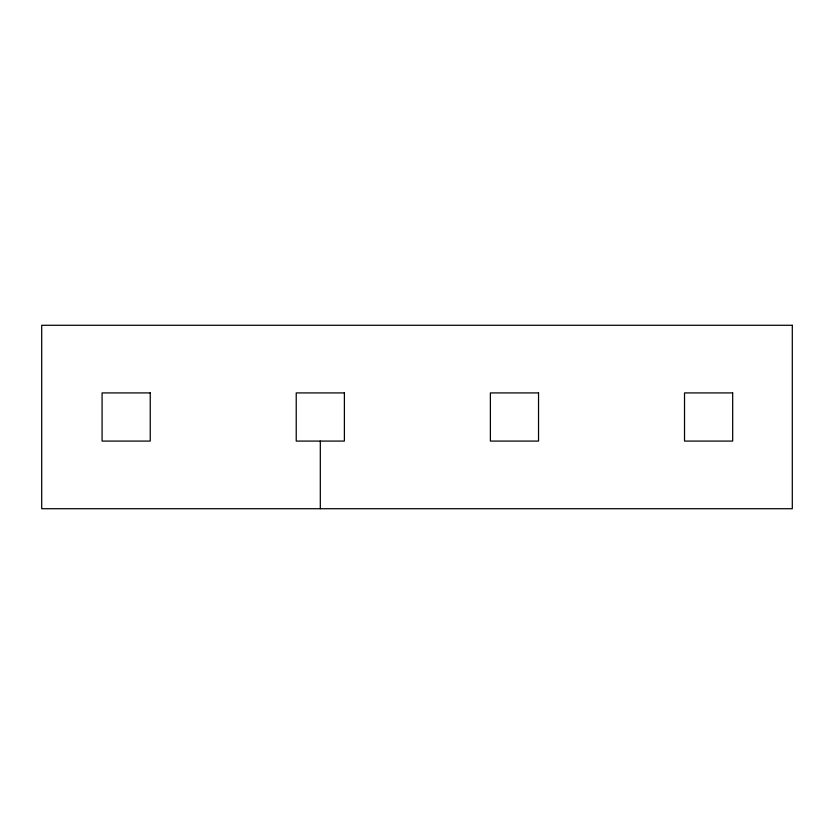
<?xml version="1.0" encoding="UTF-8"?>
<svg xmlns="http://www.w3.org/2000/svg" width="834" height="834" viewBox="0 0 834 834"><rect width="100%" height="100%" fill="white"/><g stroke="black" fill="none" stroke-linecap="round" stroke-linejoin="round"><path stroke-width="1.25" d="M320.308 441.082L320.308 508.719M792.3 325.281L41.7 325.281L41.7 508.719L792.3 508.719L792.3 325.281M150.235 392.918L102.082 392.918L102.082 441.082L150.235 441.082L150.235 392.918M344.39 392.918L296.226 392.918L296.226 441.082L344.39 441.082L344.39 392.918M538.535 392.918L490.382 392.918L490.382 441.082L538.535 441.082L538.535 392.918M732.679 392.918L684.526 392.918L684.526 441.082L732.679 441.082L732.679 392.918"/></g></svg>
